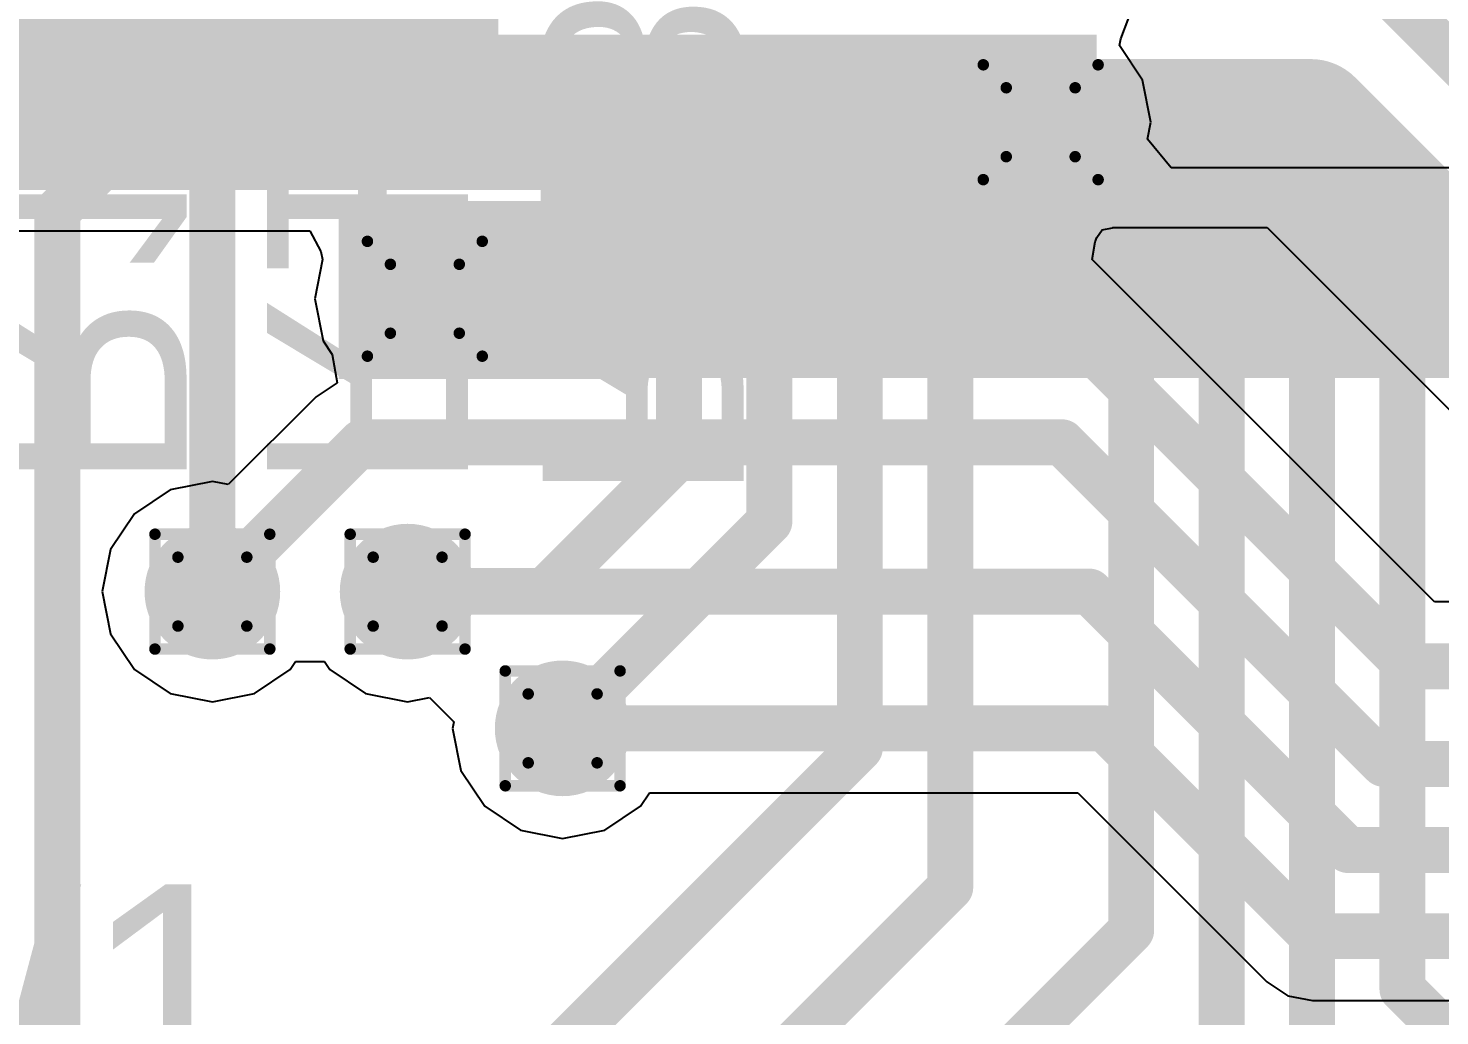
# Model space of a CAD drawing. Header units: inches. Extents: x -8 to 208, y -3 to 109.
# Drawn here: x 8.96 to 15.21, y 41.79 to 46.15 of the extents above; entities that cross this region are included whole.
import ezdxf

# ---------------------------------------------------------------- set-up
doc = ezdxf.new("R2010")
doc.units = ezdxf.units.IN
for name, color, linetype in [('BottomLayer', 5, 'Continuous'), ('BottomOverlay', 54, 'Continuous'), ('BottomPaste', 16, 'Continuous'), ('BottomSolder', 6, 'Continuous'), ('DrillDrawing', 1, 'Continuous'), ('TopLayer', 1, 'Continuous'), ('TopOverlay', 2, 'Continuous'), ('TopPaste', 8, 'Continuous'), ('TopSolder', 216, 'Continuous'), ('ViaHoleLayer', 16, 'Continuous')]:
    doc.layers.add(name, color=color, linetype=linetype)
doc.styles.add('Arial', font='', dxfattribs={"height": 0.2})
doc.styles.get('Arial').set_extended_font_data('Arial')

# ---------------------------------------------------------------- blocks, each defined once
blk = doc.blocks.new('56_QFN__7_7__20')
at = {"layer": 'TopLayer'}
for points in [[(-3.75000012, -2.0900009), (-3.09999888, -2.0900009), (-3.09999888, -2.31000046), (-3.75000012, -2.31000046)], [(-3.75000012, -2.4900001), (-3.09999888, -2.4900001), (-3.09999888, -2.70999966), (-3.75000012, -2.70999966)], [(-2.4900001, -3.09999888), (-2.4900001, -3.75000012), (-2.70999966, -3.75000012), (-2.70999966, -3.09999888)], [(-2.0900009, -3.09999888), (-2.0900009, -3.75000012), (-2.31000046, -3.75000012), (-2.31000046, -3.09999888)], [(-1.68999916, -3.09999888), (-1.68999916, -3.75000012), (-1.90999872, -3.75000012), (-1.90999872, -3.09999888)], [(-1.28999996, -3.09999888), (-1.28999996, -3.75000012), (-1.50999952, -3.75000012), (-1.50999952, -3.09999888)], [(-0.89000076, -3.09999888), (-0.89000076, -3.75000012), (-1.11000032, -3.75000012), (-1.11000032, -3.09999888)], [(-0.4899990199999999, -3.09999888), (-0.4899990200000001, -3.75000012), (-0.7099985799999999, -3.75000012), (-0.7099985799999999, -3.09999888)], [(-0.08999981999999994, -3.09999888), (-0.08999982000000005, -3.75000012), (-0.30999938, -3.75000012), (-0.3099993799999999, -3.09999888)], [(0.30999938, -3.09999888), (0.3099993799999999, -3.75000012), (0.08999981999999994, -3.75000012), (0.08999982000000005, -3.09999888)], [(0.7099985799999999, -3.09999888), (0.7099985799999999, -3.75000012), (0.4899990199999999, -3.75000012), (0.4899990200000001, -3.09999888)], [(1.11000032, -3.09999888), (1.11000032, -3.75000012), (0.89000076, -3.75000012), (0.89000076, -3.09999888)]]:
    blk.add_hatch(color=1, dxfattribs=at).paths.add_polyline_path(points)
at = {"layer": 'TopPaste'}
for points in [[(-3.75000012, -2.0900009), (-3.09999888, -2.0900009), (-3.09999888, -2.31000046), (-3.75000012, -2.31000046)], [(-3.75000012, -2.4900001), (-3.09999888, -2.4900001), (-3.09999888, -2.70999966), (-3.75000012, -2.70999966)], [(-2.4900001, -3.09999888), (-2.4900001, -3.75000012), (-2.70999966, -3.75000012), (-2.70999966, -3.09999888)], [(-2.0900009, -3.09999888), (-2.0900009, -3.75000012), (-2.31000046, -3.75000012), (-2.31000046, -3.09999888)], [(-1.68999916, -3.09999888), (-1.68999916, -3.75000012), (-1.90999872, -3.75000012), (-1.90999872, -3.09999888)], [(-1.28999996, -3.09999888), (-1.28999996, -3.75000012), (-1.50999952, -3.75000012), (-1.50999952, -3.09999888)], [(-0.89000076, -3.09999888), (-0.89000076, -3.75000012), (-1.11000032, -3.75000012), (-1.11000032, -3.09999888)], [(-0.4899990199999999, -3.09999888), (-0.4899990200000001, -3.75000012), (-0.7099985799999999, -3.75000012), (-0.7099985799999999, -3.09999888)], [(-0.08999981999999994, -3.09999888), (-0.08999982000000005, -3.75000012), (-0.30999938, -3.75000012), (-0.3099993799999999, -3.09999888)], [(0.30999938, -3.09999888), (0.3099993799999999, -3.75000012), (0.08999981999999994, -3.75000012), (0.08999982000000005, -3.09999888)], [(0.7099985799999999, -3.09999888), (0.7099985799999999, -3.75000012), (0.4899990199999999, -3.75000012), (0.4899990200000001, -3.09999888)], [(1.11000032, -3.09999888), (1.11000032, -3.75000012), (0.89000076, -3.75000012), (0.89000076, -3.09999888)]]:
    blk.add_hatch(color=8, dxfattribs=at).paths.add_polyline_path(points)
at = {"layer": 'TopSolder'}
for points in [[(-3.85160012, -1.9884009), (-2.99839888, -1.9884009), (-2.99839888, -2.41160046), (-3.85160012, -2.41160046)], [(-3.85160012, -2.3884001), (-2.99839888, -2.3884001), (-2.99839888, -2.81159966), (-3.85160012, -2.81159966)], [(-2.3884001, -2.99839888), (-2.3884001, -3.85160012), (-2.81159966, -3.85160012), (-2.81159966, -2.99839888)], [(-1.9884009, -2.99839888), (-1.9884009, -3.85160012), (-2.41160046, -3.85160012), (-2.41160046, -2.99839888)], [(-1.58839916, -2.99839888), (-1.58839916, -3.85160012), (-2.01159872, -3.85160012), (-2.01159872, -2.99839888)], [(-1.18839996, -2.99839888), (-1.18839996, -3.85160012), (-1.61159952, -3.85160012), (-1.61159952, -2.99839888)], [(-0.78840076, -2.99839888), (-0.78840076, -3.85160012), (-1.21160032, -3.85160012), (-1.21160032, -2.99839888)], [(-0.3883990199999999, -2.99839888), (-0.38839902, -3.85160012), (-0.81159858, -3.85160012), (-0.81159858, -2.99839888)], [(0.01160018000000007, -2.99839888), (0.01160017999999993, -3.85160012), (-0.41159938, -3.85160012), (-0.4115993799999998, -2.99839888)], [(0.41159938, -2.99839888), (0.4115993799999998, -3.85160012), (-0.01160018000000007, -3.85160012), (-0.01160017999999993, -2.99839888)], [(0.81159858, -2.99839888), (0.81159858, -3.85160012), (0.3883990199999999, -3.85160012), (0.38839902, -2.99839888)], [(1.21160032, -2.99839888), (1.21160032, -3.85160012), (0.78840076, -3.85160012), (0.78840076, -2.99839888)]]:
    blk.add_hatch(color=216, dxfattribs=at).paths.add_polyline_path(points)
at = {"layer": 'TopOverlay'}
for points in [[(-3.556, -3.556, 0.127, 0.127, 0), (-3.556, -2.9464, 0.127, 0.127, 0)], [(-3.556, -3.556, 0.127, 0.127, 0), (-2.921, -3.556, 0.127, 0.127, 0)]]:
    blk.add_lwpolyline(points, format="xyseb", dxfattribs=at)
for points in [[(-3.587749999999999, -2.9464, 0.0635, 0.0635, 1), (-3.52425, -2.9464, 0.0635, 0.0635, 1)], [(-3.587749999999999, -3.556, 0.0635, 0.0635, 1), (-3.52425, -3.556, 0.0635, 0.0635, 1)], [(-3.587749999999999, -3.556, 0.0635, 0.0635, 1), (-3.52425, -3.556, 0.0635, 0.0635, 1)], [(-2.95275, -3.556, 0.0635, 0.0635, 1), (-2.88925, -3.556, 0.0635, 0.0635, 1)]]:
    blk.add_lwpolyline(points, format="xyseb", close=True, dxfattribs=at)
blk = doc.blocks.new('C___0402_B_134')
at = {"layer": 'BottomLayer'}
for points in [[(-0.2413, 0.3175), (-0.2412999999999999, -0.3175), (-0.6985, -0.3175), (-0.6985, 0.3175)], [(0.6985, 0.3175), (0.6985, -0.3175), (0.2413, -0.3175), (0.2412999999999999, 0.3175)]]:
    blk.add_hatch(color=5, dxfattribs=at).paths.add_polyline_path(points)
at = {"layer": 'BottomPaste'}
for points in [[(-0.2413, 0.3175), (-0.2412999999999999, -0.3175), (-0.6985, -0.3175), (-0.6985, 0.3175)], [(0.6985, 0.3175), (0.6985, -0.3175), (0.2413, -0.3175), (0.2412999999999999, 0.3175)]]:
    blk.add_hatch(color=16, dxfattribs=at).paths.add_polyline_path(points)
at = {"layer": 'BottomSolder'}
for points in [[(-0.18130012, 0.37749988), (-0.18130012, -0.37749988), (-0.7584998799999999, -0.37749988), (-0.7584998799999999, 0.37749988)], [(0.7584998799999999, 0.37749988), (0.7584998799999999, -0.37749988), (0.18130012, -0.37749988), (0.18130012, 0.37749988)]]:
    blk.add_hatch(color=6, dxfattribs=at).paths.add_polyline_path(points)
at = {"layer": 'BottomOverlay'}
for points in [[(-0.2794, 0.4064, 0.127, 0.127, 0), (-0.7874, 0.4064, 0.127, 0.127, 0)], [(-0.7874, -0.4064, 0.127, 0.127, 0), (-0.7874, 0.4064, 0.127, 0.127, 0)], [(0.7874, 0.4064, 0.127, 0.127, 0), (0.2794, 0.4064, 0.127, 0.127, 0)], [(0.7874, -0.4064, 0.127, 0.127, 0), (0.7874, 0.4064, 0.127, 0.127, 0)], [(-0.2794, -0.4064, 0.127, 0.127, 0), (-0.7874, -0.4064, 0.127, 0.127, 0)], [(0.7874, -0.4064, 0.127, 0.127, 0), (0.2794, -0.4064, 0.127, 0.127, 0)]]:
    blk.add_lwpolyline(points, format="xyseb", dxfattribs=at)
for points in [[(-0.8191499999999999, 0.4064, 0.0635, 0.0635, 1), (-0.7556499999999999, 0.4064, 0.0635, 0.0635, 1)], [(-0.8191499999999999, 0.4064, 0.0635, 0.0635, 1), (-0.7556499999999999, 0.4064, 0.0635, 0.0635, 1)], [(-0.31115, 0.4064, 0.0635, 0.0635, 1), (-0.24765, 0.4064, 0.0635, 0.0635, 1)], [(0.24765, 0.4064, 0.0635, 0.0635, 1), (0.31115, 0.4064, 0.0635, 0.0635, 1)], [(0.7556499999999999, 0.4064, 0.0635, 0.0635, 1), (0.8191499999999999, 0.4064, 0.0635, 0.0635, 1)], [(0.7556499999999999, 0.4064, 0.0635, 0.0635, 1), (0.8191499999999999, 0.4064, 0.0635, 0.0635, 1)], [(-0.8191499999999999, -0.4064, 0.0635, 0.0635, 1), (-0.7556499999999999, -0.4064, 0.0635, 0.0635, 1)], [(-0.8191499999999999, -0.4064, 0.0635, 0.0635, 1), (-0.7556499999999999, -0.4064, 0.0635, 0.0635, 1)], [(-0.31115, -0.4064, 0.0635, 0.0635, 1), (-0.24765, -0.4064, 0.0635, 0.0635, 1)], [(0.24765, -0.4064, 0.0635, 0.0635, 1), (0.31115, -0.4064, 0.0635, 0.0635, 1)], [(0.7556499999999999, -0.4064, 0.0635, 0.0635, 1), (0.8191499999999999, -0.4064, 0.0635, 0.0635, 1)], [(0.7556499999999999, -0.4064, 0.0635, 0.0635, 1), (0.8191499999999999, -0.4064, 0.0635, 0.0635, 1)]]:
    blk.add_lwpolyline(points, format="xyseb", close=True, dxfattribs=at)

msp = doc.modelspace()

# ---------------------------------------------------------------- hatches: boundary and pattern name
at = {"layer": 'BottomLayer'}
for points in [[(8.1534, 45.466), (10.9982, 45.466), (10.9982, 47.0408), (8.1534, 47.0408)], [(8.509, 45.43959924), (13.6906, 45.43959924), (13.6906, 46.1264), (8.509, 46.1264)]]:
    msp.add_hatch(color=5, dxfattribs=at).paths.add_polyline_path(points)
h = msp.add_hatch(color=5, dxfattribs=at)
edge = h.paths.add_edge_path()
edge.add_arc((13.4427976, 45.73892554), 0.2999994, 0, 360)
h = msp.add_hatch(color=5, dxfattribs=at)
edge = h.paths.add_edge_path()
edge.add_arc((10.7188, 44.958), 0.2999994, 0, 360)
h = msp.add_hatch(color=5, dxfattribs=at)
edge = h.paths.add_edge_path()
edge.add_arc((9.779, 43.6626), 0.2999994, 0, 360)
h = msp.add_hatch(color=5, dxfattribs=at)
edge = h.paths.add_edge_path()
edge.add_arc((10.6426, 43.6626), 0.2999994, 0, 360)
h = msp.add_hatch(color=5, dxfattribs=at)
edge = h.paths.add_edge_path()
edge.add_arc((11.3284, 43.0578006), 0.2999994, 0, 360)
at = {"layer": 'TopLayer'}
h = msp.add_hatch(color=1, dxfattribs=at)
edge = h.paths.add_edge_path()
edge.add_arc((13.4427976, 45.73892554), 0.2999994, 0, 360)
msp.add_hatch(color=1, dxfattribs=at).paths.add_polyline_path([(10.3378, 44.6024), (11.5316, 44.6024), (11.5316, 45.38979999999999), (10.3378, 45.38979999999999)])
h = msp.add_hatch(color=1, dxfattribs=at)
edge = h.paths.add_edge_path()
edge.add_arc((10.7188, 44.958), 0.2999994, 0, 360)
h = msp.add_hatch(color=1, dxfattribs=at)
edge = h.paths.add_edge_path()
edge.add_arc((9.779, 43.6626), 0.2999994, 0, 360)
h = msp.add_hatch(color=1, dxfattribs=at)
edge = h.paths.add_edge_path()
edge.add_arc((10.6426, 43.6626), 0.2999994, 0, 360)
h = msp.add_hatch(color=1, dxfattribs=at)
edge = h.paths.add_edge_path()
edge.add_arc((11.3284, 43.0578006), 0.2999994, 0, 360)
at = {"layer": 'ViaHoleLayer'}
h = msp.add_hatch(color=16, dxfattribs=at)
edge = h.paths.add_edge_path()
edge.add_arc((13.4427976, 45.73892554), 0.1499997, 0, 360)
h = msp.add_hatch(color=16, dxfattribs=at)
edge = h.paths.add_edge_path()
edge.add_arc((10.7188, 44.958), 0.1499997, 0, 360)
h = msp.add_hatch(color=16, dxfattribs=at)
edge = h.paths.add_edge_path()
edge.add_arc((9.779, 43.6626), 0.1499997, 0, 360)
h = msp.add_hatch(color=16, dxfattribs=at)
edge = h.paths.add_edge_path()
edge.add_arc((10.6426, 43.6626), 0.1499997, 0, 360)
h = msp.add_hatch(color=16, dxfattribs=at)
edge = h.paths.add_edge_path()
edge.add_arc((11.3284, 43.0578006), 0.1499997, 0, 360)

# ---------------------------------------------------------------- linework, layer by layer
at = {"layer": 'BottomLayer'}
for p, q in [((13.71463348, 45.26309718), (13.75997248, 45.27211671999999)), ((13.75997248, 45.27211671999999), (13.76095038, 45.2727695)), ((13.76095038, 45.2727695), (14.44378874, 45.2727695)), ((14.44378874, 45.2727695), (15.37237972, 44.34417598)), ((8.60848672, 45.2583169), (10.2101142, 45.2583169)), ((10.2101142, 45.2583169), (10.25861804, 45.1675754)), ((13.6709023, 45.13131689999999), (13.68301048, 45.20936855999999)), ((13.68301048, 45.20936855999999), (13.6911207, 45.22917294)), ((13.6911207, 45.22917294), (13.71463348, 45.26309718)), ((10.25861804, 45.1675754), (10.26611612, 45.13131436)), ((10.26611612, 45.13131436), (10.2316407, 44.958)), ((15.18494296, 43.6172737), (13.6709023, 45.13131689999999)), ((10.2316407, 44.958), (10.2687247, 44.77157162)), ((10.2687247, 44.77157162), (10.30892274, 44.71140918)), ((10.30892274, 44.71140918), (10.33038066, 44.58618972)), ((10.33038066, 44.58618972), (10.23796276, 44.52443724)), ((10.23795768, 44.52442962), (9.849302119999999, 44.13577406)), ((10.23796276, 44.52443724), (10.23795768, 44.52442962)), ((9.779, 44.1497593), (9.59257162, 44.1126753)), ((9.849302119999999, 44.13577406), (9.779, 44.1497593)), ((9.59257162, 44.1126753), (9.4345252, 44.0070748)), ((9.4345252, 44.0070748), (9.3289247, 43.84902838)), ((9.3289247, 43.84902838), (9.2918407, 43.6626)), ((9.2918407, 43.6626), (9.3289247, 43.47617162)), ((26.6825603, 43.6172737), (15.18494296, 43.6172737)), ((9.3289247, 43.47617162), (9.4345252, 43.3181252)), ((10.1234748, 43.3181252), (10.1473, 43.35378172)), ((10.1473, 43.35378172), (10.2743, 43.35378172)), ((10.2743, 43.35378172), (10.2981252, 43.3181252)), ((9.4345252, 43.3181252), (9.59257162, 43.2125247)), ((9.96542838, 43.2125247), (10.1234748, 43.3181252)), ((10.2981252, 43.3181252), (10.45617162, 43.2125247)), ((9.59257162, 43.2125247), (9.779, 43.1754407)), ((9.779, 43.1754407), (9.96542838, 43.2125247)), ((10.45617162, 43.2125247), (10.6426, 43.1754407)), ((10.6426, 43.1754407), (10.73896506, 43.19461008)), ((10.73896506, 43.19461008), (10.84697094, 43.0866042)), ((10.84697094, 43.0866042), (10.8412407, 43.0578006)), ((10.8412407, 43.0578006), (10.8783247, 42.87137222)), ((10.8783247, 42.87137222), (10.9839252, 42.7133258)), ((11.6728748, 42.7133258), (11.71269692, 42.77292689999999)), ((11.71269692, 42.77292689999999), (13.6070975, 42.77292689999999)), ((13.6070975, 42.77292689999999), (14.44285656, 41.93717038)), ((10.9839252, 42.7133258), (11.14197162, 42.6077253)), ((11.51482838, 42.6077253), (11.6728748, 42.7133258)), ((11.14197162, 42.6077253), (11.3284, 42.5706413)), ((11.3284, 42.5706413), (11.51482838, 42.6077253)), ((14.44285656, 41.93717038), (14.44286164, 41.93716275999999)), ((14.44286164, 41.93716275999999), (14.53528208, 41.87541028)), ((14.53528208, 41.87541028), (14.64429888, 41.85372375999999)), ((14.64429888, 41.85372375999999), (14.64431158, 41.8537263)), ((14.64431158, 41.8537263), (33.48847505999999, 41.8537263))]:
    msp.add_line(p, q, dxfattribs=at)
for points in [[(13.8938, 47.3964, 0.2032, 0.2032, 0), (16.0576006, 45.2325994, 0.2032, 0.2032, 0)], [(10.2235, 46.26609999999999, 0.5588, 0.5588, 0), (10.7188, 45.7708, 0.5588, 0.5588, 0)], [(10.7188, 45.7708, 0.5588, 0.5588, 0), (11.03343996, 45.7708, 0.5588, 0.5588, 0)], [(12.8016, 45.7581, 0.5588, 0.5588, 0), (12.81289284, 45.74680716, 0.5588, 0.5588, 0)], [(12.81289284, 45.74680716, 0.5588, 0.5588, 0), (13.4427976, 45.74680716, 0.5588, 0.5588, 0)], [(13.4427976, 45.74680716, 0.5588, 0.5588, 0), (13.45067922, 45.73892554, 0.5588, 0.5588, 0)], [(13.4427976, 45.73892554, 0.5588, 0.5588, 0), (13.45067922, 45.73892554, 0.5588, 0.5588, 0)], [(13.45067922, 45.73892554, 0.5588, 0.5588, 0), (14.63687446, 45.73892554, 0.5588, 0.5588, 0)], [(14.63687446, 45.73892554, 0.5588, 0.5588, 0), (15.7020006, 44.67379939999999, 0.5588, 0.5588, 0)], [(10.7188, 44.958, 0.2032, 0.2032, 0), (13.44134472, 44.958, 0.2032, 0.2032, 0)], [(13.44134472, 44.958, 0.2032, 0.2032, 0), (15.06694472, 43.3324, 0.2032, 0.2032, 0)], [(9.779, 43.6626, 0.2032, 0.2032, 0), (10.4394, 44.323, 0.2032, 0.2032, 0)], [(10.4394, 44.323, 0.2032, 0.2032, 0), (13.53752944, 44.323, 0.2032, 0.2032, 0)], [(13.53752944, 44.323, 0.2032, 0.2032, 0), (14.95992944, 42.9006, 0.2032, 0.2032, 0)], [(10.6426, 43.6626, 0.2032, 0.2032, 0), (13.65911416, 43.6626, 0.2032, 0.2032, 0)], [(13.65911416, 43.6626, 0.2032, 0.2032, 0), (14.09091416, 43.2308, 0.2032, 0.2032, 0)], [(15.06694472, 43.3324, 0.2032, 0.2032, 0), (34.5948, 43.3324, 0.2032, 0.2032, 0)], [(14.09091416, 43.2308, 0.2032, 0.2032, 0), (14.75131416, 42.5704, 0.2032, 0.2032, 0)], [(11.3284, 43.0578006, 0.2032, 0.2032, 0), (13.72509828, 43.0578006, 0.2032, 0.2032, 0)], [(13.72509828, 43.0578006, 0.2032, 0.2032, 0), (14.64429888, 42.1386, 0.2032, 0.2032, 0)], [(14.95992944, 42.9006, 0.2032, 0.2032, 0), (34.3408, 42.9006, 0.2032, 0.2032, 0)], [(14.75131416, 42.5704, 0.2032, 0.2032, 0), (14.80211416, 42.5196, 0.2032, 0.2032, 0)], [(14.80211416, 42.5196, 0.2032, 0.2032, 0), (15.0368, 42.5196, 0.2032, 0.2032, 0)], [(15.0368, 42.5196, 0.2032, 0.2032, 0), (33.95979999999999, 42.5196, 0.2032, 0.2032, 0)], [(14.64429888, 42.1386, 0.2032, 0.2032, 0), (33.60647584, 42.1386, 0.2032, 0.2032, 0)]]:
    msp.add_lwpolyline(points, format="xyseb", dxfattribs=at)
for points in [[(10.0838, 46.26609999999999, 0.2794, 0.2794, 1), (10.3632, 46.26609999999999, 0.2794, 0.2794, 1)], [(10.5791, 45.7708, 0.2794, 0.2794, 1), (10.8585, 45.7708, 0.2794, 0.2794, 1)], [(10.5791, 45.7708, 0.2794, 0.2794, 1), (10.8585, 45.7708, 0.2794, 0.2794, 1)], [(10.89373996, 45.7708, 0.2794, 0.2794, 1), (11.17313996, 45.7708, 0.2794, 0.2794, 1)], [(12.6619, 45.7581, 0.2794, 0.2794, 1), (12.9413, 45.7581, 0.2794, 0.2794, 1)], [(12.67319284, 45.74680716, 0.2794, 0.2794, 1), (12.95259284, 45.74680716, 0.2794, 0.2794, 1)], [(12.67319284, 45.74680716, 0.2794, 0.2794, 1), (12.95259284, 45.74680716, 0.2794, 0.2794, 1)], [(13.3030976, 45.74680716, 0.2794, 0.2794, 1), (13.5824976, 45.74680716, 0.2794, 0.2794, 1)], [(13.3030976, 45.74680716, 0.2794, 0.2794, 1), (13.5824976, 45.74680716, 0.2794, 0.2794, 1)], [(13.3030976, 45.73892554, 0.2794, 0.2794, 1), (13.5824976, 45.73892554, 0.2794, 0.2794, 1)], [(13.31097922, 45.73892554, 0.2794, 0.2794, 1), (13.59037922, 45.73892554, 0.2794, 0.2794, 1)], [(13.31097922, 45.73892554, 0.2794, 0.2794, 1), (13.59037922, 45.73892554, 0.2794, 0.2794, 1)], [(13.31097922, 45.73892554, 0.2794, 0.2794, 1), (13.59037922, 45.73892554, 0.2794, 0.2794, 1)], [(14.49717446, 45.73892554, 0.2794, 0.2794, 1), (14.77657446, 45.73892554, 0.2794, 0.2794, 1)], [(14.49717446, 45.73892554, 0.2794, 0.2794, 1), (14.77657446, 45.73892554, 0.2794, 0.2794, 1)], [(10.668, 44.958, 0.1016, 0.1016, 1), (10.7696, 44.958, 0.1016, 0.1016, 1)], [(13.39054472, 44.958, 0.1016, 0.1016, 1), (13.49214472, 44.958, 0.1016, 0.1016, 1)], [(13.39054472, 44.958, 0.1016, 0.1016, 1), (13.49214472, 44.958, 0.1016, 0.1016, 1)], [(10.3886, 44.323, 0.1016, 0.1016, 1), (10.4902, 44.323, 0.1016, 0.1016, 1)], [(10.3886, 44.323, 0.1016, 0.1016, 1), (10.4902, 44.323, 0.1016, 0.1016, 1)], [(13.48672944, 44.323, 0.1016, 0.1016, 1), (13.58832944, 44.323, 0.1016, 0.1016, 1)], [(13.48672944, 44.323, 0.1016, 0.1016, 1), (13.58832944, 44.323, 0.1016, 0.1016, 1)], [(9.7282, 43.6626, 0.1016, 0.1016, 1), (9.8298, 43.6626, 0.1016, 0.1016, 1)], [(10.5918, 43.6626, 0.1016, 0.1016, 1), (10.6934, 43.6626, 0.1016, 0.1016, 1)], [(13.60831416, 43.6626, 0.1016, 0.1016, 1), (13.70991416, 43.6626, 0.1016, 0.1016, 1)], [(13.60831416, 43.6626, 0.1016, 0.1016, 1), (13.70991416, 43.6626, 0.1016, 0.1016, 1)], [(15.01614472, 43.3324, 0.1016, 0.1016, 1), (15.11774472, 43.3324, 0.1016, 0.1016, 1)], [(15.01614472, 43.3324, 0.1016, 0.1016, 1), (15.11774472, 43.3324, 0.1016, 0.1016, 1)], [(14.04011416, 43.2308, 0.1016, 0.1016, 1), (14.14171416, 43.2308, 0.1016, 0.1016, 1)], [(14.04011416, 43.2308, 0.1016, 0.1016, 1), (14.14171416, 43.2308, 0.1016, 0.1016, 1)], [(11.2776, 43.0578006, 0.1016, 0.1016, 1), (11.3792, 43.0578006, 0.1016, 0.1016, 1)], [(13.67429828, 43.0578006, 0.1016, 0.1016, 1), (13.77589828, 43.0578006, 0.1016, 0.1016, 1)], [(13.67429828, 43.0578006, 0.1016, 0.1016, 1), (13.77589828, 43.0578006, 0.1016, 0.1016, 1)], [(14.90912944, 42.9006, 0.1016, 0.1016, 1), (15.01072944, 42.9006, 0.1016, 0.1016, 1)], [(14.90912944, 42.9006, 0.1016, 0.1016, 1), (15.01072944, 42.9006, 0.1016, 0.1016, 1)], [(14.70051416, 42.5704, 0.1016, 0.1016, 1), (14.80211416, 42.5704, 0.1016, 0.1016, 1)], [(14.70051416, 42.5704, 0.1016, 0.1016, 1), (14.80211416, 42.5704, 0.1016, 0.1016, 1)], [(14.75131416, 42.5196, 0.1016, 0.1016, 1), (14.85291416, 42.5196, 0.1016, 0.1016, 1)], [(14.75131416, 42.5196, 0.1016, 0.1016, 1), (14.85291416, 42.5196, 0.1016, 0.1016, 1)], [(14.986, 42.5196, 0.1016, 0.1016, 1), (15.0876, 42.5196, 0.1016, 0.1016, 1)], [(14.986, 42.5196, 0.1016, 0.1016, 1), (15.0876, 42.5196, 0.1016, 0.1016, 1)], [(14.59349888, 42.1386, 0.1016, 0.1016, 1), (14.69509888, 42.1386, 0.1016, 0.1016, 1)], [(14.59349888, 42.1386, 0.1016, 0.1016, 1), (14.69509888, 42.1386, 0.1016, 0.1016, 1)]]:
    msp.add_lwpolyline(points, format="xyseb", close=True, dxfattribs=at)
at = {"layer": 'BottomOverlay'}
msp.add_lwpolyline([(10.24255, 46.15179999999999, 0.2032, 0.2032, 0), (10.24255, 46.43560182, 0.2032, 0.2032, 0)], format="xyseb", dxfattribs=at)
msp.add_lwpolyline([(10.19175, 46.15179999999999, 0.1016, 0.1016, 1), (10.29335, 46.15179999999999, 0.1016, 0.1016, 1)], format="xyseb", close=True, dxfattribs=at)
at = {"layer": 'DrillDrawing'}
for points in [[(13.1887976, 45.99292554, 0.0508, 0.0508, 0), (13.6967976, 45.99292554, 0.0508, 0.0508, 0)], [(13.1887976, 45.48492554, 0.0508, 0.0508, 0), (13.1887976, 45.99292554, 0.0508, 0.0508, 0)], [(13.6967976, 45.48492554, 0.0508, 0.0508, 0), (13.6967976, 45.99292554, 0.0508, 0.0508, 0)], [(13.2903976, 45.89132554, 0.0508, 0.0508, 0), (13.5951976, 45.89132554, 0.0508, 0.0508, 0)], [(13.2903976, 45.58652554, 0.0508, 0.0508, 0), (13.2903976, 45.89132554, 0.0508, 0.0508, 0)], [(13.5951976, 45.58652554, 0.0508, 0.0508, 0), (13.5951976, 45.89132554, 0.0508, 0.0508, 0)], [(13.2903976, 45.58652554, 0.0508, 0.0508, 0), (13.5951976, 45.58652554, 0.0508, 0.0508, 0)], [(13.1887976, 45.48492554, 0.0508, 0.0508, 0), (13.6967976, 45.48492554, 0.0508, 0.0508, 0)], [(10.4648, 45.212, 0.0508, 0.0508, 0), (10.9728, 45.212, 0.0508, 0.0508, 0)], [(10.4648, 44.704, 0.0508, 0.0508, 0), (10.4648, 45.212, 0.0508, 0.0508, 0)], [(10.9728, 44.704, 0.0508, 0.0508, 0), (10.9728, 45.212, 0.0508, 0.0508, 0)], [(10.5664, 45.1104, 0.0508, 0.0508, 0), (10.8712, 45.1104, 0.0508, 0.0508, 0)], [(10.5664, 44.8056, 0.0508, 0.0508, 0), (10.5664, 45.1104, 0.0508, 0.0508, 0)], [(10.8712, 44.8056, 0.0508, 0.0508, 0), (10.8712, 45.1104, 0.0508, 0.0508, 0)], [(10.5664, 44.8056, 0.0508, 0.0508, 0), (10.8712, 44.8056, 0.0508, 0.0508, 0)], [(10.4648, 44.704, 0.0508, 0.0508, 0), (10.9728, 44.704, 0.0508, 0.0508, 0)], [(9.524999999999999, 43.9166, 0.0508, 0.0508, 0), (10.033, 43.9166, 0.0508, 0.0508, 0)], [(9.524999999999999, 43.4086, 0.0508, 0.0508, 0), (9.524999999999999, 43.9166, 0.0508, 0.0508, 0)], [(10.033, 43.4086, 0.0508, 0.0508, 0), (10.033, 43.9166, 0.0508, 0.0508, 0)], [(10.3886, 43.9166, 0.0508, 0.0508, 0), (10.8966, 43.9166, 0.0508, 0.0508, 0)], [(10.3886, 43.4086, 0.0508, 0.0508, 0), (10.3886, 43.9166, 0.0508, 0.0508, 0)], [(10.8966, 43.4086, 0.0508, 0.0508, 0), (10.8966, 43.9166, 0.0508, 0.0508, 0)], [(9.6266, 43.815, 0.0508, 0.0508, 0), (9.9314, 43.815, 0.0508, 0.0508, 0)], [(9.6266, 43.5102, 0.0508, 0.0508, 0), (9.6266, 43.815, 0.0508, 0.0508, 0)], [(9.9314, 43.5102, 0.0508, 0.0508, 0), (9.9314, 43.815, 0.0508, 0.0508, 0)], [(10.4902, 43.815, 0.0508, 0.0508, 0), (10.795, 43.815, 0.0508, 0.0508, 0)], [(10.4902, 43.5102, 0.0508, 0.0508, 0), (10.4902, 43.815, 0.0508, 0.0508, 0)], [(10.795, 43.5102, 0.0508, 0.0508, 0), (10.795, 43.815, 0.0508, 0.0508, 0)], [(9.6266, 43.5102, 0.0508, 0.0508, 0), (9.9314, 43.5102, 0.0508, 0.0508, 0)], [(10.4902, 43.5102, 0.0508, 0.0508, 0), (10.795, 43.5102, 0.0508, 0.0508, 0)], [(9.524999999999999, 43.4086, 0.0508, 0.0508, 0), (10.033, 43.4086, 0.0508, 0.0508, 0)], [(10.3886, 43.4086, 0.0508, 0.0508, 0), (10.8966, 43.4086, 0.0508, 0.0508, 0)], [(11.0744, 43.3118006, 0.0508, 0.0508, 0), (11.5824, 43.3118006, 0.0508, 0.0508, 0)], [(11.0744, 42.8038006, 0.0508, 0.0508, 0), (11.0744, 43.3118006, 0.0508, 0.0508, 0)], [(11.5824, 42.8038006, 0.0508, 0.0508, 0), (11.5824, 43.3118006, 0.0508, 0.0508, 0)], [(11.176, 43.2102006, 0.0508, 0.0508, 0), (11.4808, 43.2102006, 0.0508, 0.0508, 0)], [(11.176, 42.9054006, 0.0508, 0.0508, 0), (11.176, 43.2102006, 0.0508, 0.0508, 0)], [(11.4808, 42.9054006, 0.0508, 0.0508, 0), (11.4808, 43.2102006, 0.0508, 0.0508, 0)], [(11.176, 42.9054006, 0.0508, 0.0508, 0), (11.4808, 42.9054006, 0.0508, 0.0508, 0)], [(11.0744, 42.8038006, 0.0508, 0.0508, 0), (11.5824, 42.8038006, 0.0508, 0.0508, 0)]]:
    msp.add_lwpolyline(points, format="xyseb", dxfattribs=at)
for points in [[(13.1760976, 45.99292554, 0.0254, 0.0254, 1), (13.2014976, 45.99292554, 0.0254, 0.0254, 1)], [(13.1760976, 45.99292554, 0.0254, 0.0254, 1), (13.2014976, 45.99292554, 0.0254, 0.0254, 1)], [(13.6840976, 45.99292554, 0.0254, 0.0254, 1), (13.7094976, 45.99292554, 0.0254, 0.0254, 1)], [(13.6840976, 45.99292554, 0.0254, 0.0254, 1), (13.7094976, 45.99292554, 0.0254, 0.0254, 1)], [(13.2776976, 45.89132554, 0.0254, 0.0254, 1), (13.3030976, 45.89132554, 0.0254, 0.0254, 1)], [(13.2776976, 45.89132554, 0.0254, 0.0254, 1), (13.3030976, 45.89132554, 0.0254, 0.0254, 1)], [(13.5824976, 45.89132554, 0.0254, 0.0254, 1), (13.6078976, 45.89132554, 0.0254, 0.0254, 1)], [(13.5824976, 45.89132554, 0.0254, 0.0254, 1), (13.6078976, 45.89132554, 0.0254, 0.0254, 1)], [(13.2776976, 45.58652554, 0.0254, 0.0254, 1), (13.3030976, 45.58652554, 0.0254, 0.0254, 1)], [(13.2776976, 45.58652554, 0.0254, 0.0254, 1), (13.3030976, 45.58652554, 0.0254, 0.0254, 1)], [(13.5824976, 45.58652554, 0.0254, 0.0254, 1), (13.6078976, 45.58652554, 0.0254, 0.0254, 1)], [(13.5824976, 45.58652554, 0.0254, 0.0254, 1), (13.6078976, 45.58652554, 0.0254, 0.0254, 1)], [(13.1760976, 45.48492554, 0.0254, 0.0254, 1), (13.2014976, 45.48492554, 0.0254, 0.0254, 1)], [(13.1760976, 45.48492554, 0.0254, 0.0254, 1), (13.2014976, 45.48492554, 0.0254, 0.0254, 1)], [(13.6840976, 45.48492554, 0.0254, 0.0254, 1), (13.7094976, 45.48492554, 0.0254, 0.0254, 1)], [(13.6840976, 45.48492554, 0.0254, 0.0254, 1), (13.7094976, 45.48492554, 0.0254, 0.0254, 1)], [(10.4521, 45.212, 0.0254, 0.0254, 1), (10.4775, 45.212, 0.0254, 0.0254, 1)], [(10.4521, 45.212, 0.0254, 0.0254, 1), (10.4775, 45.212, 0.0254, 0.0254, 1)], [(10.9601, 45.212, 0.0254, 0.0254, 1), (10.9855, 45.212, 0.0254, 0.0254, 1)], [(10.9601, 45.212, 0.0254, 0.0254, 1), (10.9855, 45.212, 0.0254, 0.0254, 1)], [(10.5537, 45.1104, 0.0254, 0.0254, 1), (10.5791, 45.1104, 0.0254, 0.0254, 1)], [(10.5537, 45.1104, 0.0254, 0.0254, 1), (10.5791, 45.1104, 0.0254, 0.0254, 1)], [(10.8585, 45.1104, 0.0254, 0.0254, 1), (10.8839, 45.1104, 0.0254, 0.0254, 1)], [(10.8585, 45.1104, 0.0254, 0.0254, 1), (10.8839, 45.1104, 0.0254, 0.0254, 1)], [(10.5537, 44.8056, 0.0254, 0.0254, 1), (10.5791, 44.8056, 0.0254, 0.0254, 1)], [(10.5537, 44.8056, 0.0254, 0.0254, 1), (10.5791, 44.8056, 0.0254, 0.0254, 1)], [(10.8585, 44.8056, 0.0254, 0.0254, 1), (10.8839, 44.8056, 0.0254, 0.0254, 1)], [(10.8585, 44.8056, 0.0254, 0.0254, 1), (10.8839, 44.8056, 0.0254, 0.0254, 1)], [(10.4521, 44.704, 0.0254, 0.0254, 1), (10.4775, 44.704, 0.0254, 0.0254, 1)], [(10.4521, 44.704, 0.0254, 0.0254, 1), (10.4775, 44.704, 0.0254, 0.0254, 1)], [(10.9601, 44.704, 0.0254, 0.0254, 1), (10.9855, 44.704, 0.0254, 0.0254, 1)], [(10.9601, 44.704, 0.0254, 0.0254, 1), (10.9855, 44.704, 0.0254, 0.0254, 1)], [(9.5123, 43.9166, 0.0254, 0.0254, 1), (9.5377, 43.9166, 0.0254, 0.0254, 1)], [(9.5123, 43.9166, 0.0254, 0.0254, 1), (9.5377, 43.9166, 0.0254, 0.0254, 1)], [(10.0203, 43.9166, 0.0254, 0.0254, 1), (10.0457, 43.9166, 0.0254, 0.0254, 1)], [(10.0203, 43.9166, 0.0254, 0.0254, 1), (10.0457, 43.9166, 0.0254, 0.0254, 1)], [(10.3759, 43.9166, 0.0254, 0.0254, 1), (10.4013, 43.9166, 0.0254, 0.0254, 1)], [(10.3759, 43.9166, 0.0254, 0.0254, 1), (10.4013, 43.9166, 0.0254, 0.0254, 1)], [(10.8839, 43.9166, 0.0254, 0.0254, 1), (10.9093, 43.9166, 0.0254, 0.0254, 1)], [(10.8839, 43.9166, 0.0254, 0.0254, 1), (10.9093, 43.9166, 0.0254, 0.0254, 1)], [(9.6139, 43.815, 0.0254, 0.0254, 1), (9.6393, 43.815, 0.0254, 0.0254, 1)], [(9.6139, 43.815, 0.0254, 0.0254, 1), (9.6393, 43.815, 0.0254, 0.0254, 1)], [(9.9187, 43.815, 0.0254, 0.0254, 1), (9.9441, 43.815, 0.0254, 0.0254, 1)], [(9.9187, 43.815, 0.0254, 0.0254, 1), (9.9441, 43.815, 0.0254, 0.0254, 1)], [(10.4775, 43.815, 0.0254, 0.0254, 1), (10.5029, 43.815, 0.0254, 0.0254, 1)], [(10.4775, 43.815, 0.0254, 0.0254, 1), (10.5029, 43.815, 0.0254, 0.0254, 1)], [(10.7823, 43.815, 0.0254, 0.0254, 1), (10.8077, 43.815, 0.0254, 0.0254, 1)], [(10.7823, 43.815, 0.0254, 0.0254, 1), (10.8077, 43.815, 0.0254, 0.0254, 1)], [(9.6139, 43.5102, 0.0254, 0.0254, 1), (9.6393, 43.5102, 0.0254, 0.0254, 1)], [(9.6139, 43.5102, 0.0254, 0.0254, 1), (9.6393, 43.5102, 0.0254, 0.0254, 1)], [(9.9187, 43.5102, 0.0254, 0.0254, 1), (9.9441, 43.5102, 0.0254, 0.0254, 1)], [(9.9187, 43.5102, 0.0254, 0.0254, 1), (9.9441, 43.5102, 0.0254, 0.0254, 1)], [(10.4775, 43.5102, 0.0254, 0.0254, 1), (10.5029, 43.5102, 0.0254, 0.0254, 1)], [(10.4775, 43.5102, 0.0254, 0.0254, 1), (10.5029, 43.5102, 0.0254, 0.0254, 1)], [(10.7823, 43.5102, 0.0254, 0.0254, 1), (10.8077, 43.5102, 0.0254, 0.0254, 1)], [(10.7823, 43.5102, 0.0254, 0.0254, 1), (10.8077, 43.5102, 0.0254, 0.0254, 1)], [(9.5123, 43.4086, 0.0254, 0.0254, 1), (9.5377, 43.4086, 0.0254, 0.0254, 1)], [(9.5123, 43.4086, 0.0254, 0.0254, 1), (9.5377, 43.4086, 0.0254, 0.0254, 1)], [(10.0203, 43.4086, 0.0254, 0.0254, 1), (10.0457, 43.4086, 0.0254, 0.0254, 1)], [(10.0203, 43.4086, 0.0254, 0.0254, 1), (10.0457, 43.4086, 0.0254, 0.0254, 1)], [(10.3759, 43.4086, 0.0254, 0.0254, 1), (10.4013, 43.4086, 0.0254, 0.0254, 1)], [(10.3759, 43.4086, 0.0254, 0.0254, 1), (10.4013, 43.4086, 0.0254, 0.0254, 1)], [(10.8839, 43.4086, 0.0254, 0.0254, 1), (10.9093, 43.4086, 0.0254, 0.0254, 1)], [(10.8839, 43.4086, 0.0254, 0.0254, 1), (10.9093, 43.4086, 0.0254, 0.0254, 1)], [(11.0617, 43.3118006, 0.0254, 0.0254, 1), (11.0871, 43.3118006, 0.0254, 0.0254, 1)], [(11.0617, 43.3118006, 0.0254, 0.0254, 1), (11.0871, 43.3118006, 0.0254, 0.0254, 1)], [(11.5697, 43.3118006, 0.0254, 0.0254, 1), (11.5951, 43.3118006, 0.0254, 0.0254, 1)], [(11.5697, 43.3118006, 0.0254, 0.0254, 1), (11.5951, 43.3118006, 0.0254, 0.0254, 1)], [(11.1633, 43.2102006, 0.0254, 0.0254, 1), (11.1887, 43.2102006, 0.0254, 0.0254, 1)], [(11.1633, 43.2102006, 0.0254, 0.0254, 1), (11.1887, 43.2102006, 0.0254, 0.0254, 1)], [(11.4681, 43.2102006, 0.0254, 0.0254, 1), (11.4935, 43.2102006, 0.0254, 0.0254, 1)], [(11.4681, 43.2102006, 0.0254, 0.0254, 1), (11.4935, 43.2102006, 0.0254, 0.0254, 1)], [(11.1633, 42.9054006, 0.0254, 0.0254, 1), (11.1887, 42.9054006, 0.0254, 0.0254, 1)], [(11.1633, 42.9054006, 0.0254, 0.0254, 1), (11.1887, 42.9054006, 0.0254, 0.0254, 1)], [(11.4681, 42.9054006, 0.0254, 0.0254, 1), (11.4935, 42.9054006, 0.0254, 0.0254, 1)], [(11.4681, 42.9054006, 0.0254, 0.0254, 1), (11.4935, 42.9054006, 0.0254, 0.0254, 1)], [(11.0617, 42.8038006, 0.0254, 0.0254, 1), (11.0871, 42.8038006, 0.0254, 0.0254, 1)], [(11.0617, 42.8038006, 0.0254, 0.0254, 1), (11.0871, 42.8038006, 0.0254, 0.0254, 1)], [(11.5697, 42.8038006, 0.0254, 0.0254, 1), (11.5951, 42.8038006, 0.0254, 0.0254, 1)], [(11.5697, 42.8038006, 0.0254, 0.0254, 1), (11.5951, 42.8038006, 0.0254, 0.0254, 1)]]:
    msp.add_lwpolyline(points, format="xyseb", close=True, dxfattribs=at)
at = {"layer": 'TopLayer'}
for p, q in [((13.79681264, 46.108493), (13.83357914, 46.20520096)), ((13.79074712, 46.07820096), (13.79681264, 46.108493)), ((13.8928729, 45.92535392), (13.79074712, 46.07820096)), ((13.9299569, 45.73892554), (13.8928729, 45.92535392)), ((13.91505218, 45.66400316), (13.9299569, 45.73892554)), ((14.01928108, 45.53700062), (13.91505218, 45.66400316)), ((16.85224468, 45.53700062), (14.01928108, 45.53700062))]:
    msp.add_line(p, q, dxfattribs=at)
for points in [[(8.331199999999999, 45.66004584, 0.2032, 0.2032, 0), (9.730353919999999, 47.05919976, 0.2032, 0.2032, 0)], [(8.712200000000001, 45.50223055999999, 0.2032, 0.2032, 0), (9.86916746, 46.65919802, 0.2032, 0.2032, 0)], [(9.0932, 45.34441528, 0.2032, 0.2032, 0), (10.00798354, 46.25919881999999, 0.2032, 0.2032, 0)], [(9.779, 45.4914, 0.2032, 0.2032, 0), (10.14679962, 45.85919962, 0.2032, 0.2032, 0)], [(10.14679962, 45.85919962, 0.2032, 0.2032, 0), (10.61779944, 45.85919962, 0.2032, 0.2032, 0)], [(13.4427976, 45.73892554, 0.2032, 0.2032, 0), (13.44280014, 45.738923, 0.2032, 0.2032, 0)], [(13.44280014, 45.0342, 0.2032, 0.2032, 0), (13.44280014, 45.738923, 0.2032, 0.2032, 0)], [(9.779, 43.6626, 0.2032, 0.2032, 0), (9.779, 45.4914, 0.2032, 0.2032, 0)], [(9.0932, 29.845, 0.2032, 0.2032, 0), (9.0932, 45.34441528, 0.2032, 0.2032, 0)], [(11.44279906, 44.91079918, 0.2032, 0.2032, 0), (11.44279906, 45.0342, 0.2032, 0.2032, 0)], [(11.84279826, 44.26126276, 0.2032, 0.2032, 0), (11.84279826, 45.0342, 0.2032, 0.2032, 0)], [(12.2428, 43.9722006, 0.2032, 0.2032, 0), (12.2428, 45.0342, 0.2032, 0.2032, 0)], [(12.6427992, 42.9703992, 0.2032, 0.2032, 0), (12.6427992, 45.0342, 0.2032, 0.2032, 0)], [(13.0427984, 42.3543984, 0.2032, 0.2032, 0), (13.0427984, 45.0342, 0.2032, 0.2032, 0)], [(13.843, 42.16399999999999, 0.2032, 0.2032, 0), (13.843, 45.0342, 0.2032, 0.2032, 0)], [(14.24279854, 41.40860146, 0.2032, 0.2032, 0), (14.24279854, 45.03211719999999, 0.2032, 0.2032, 0)], [(14.64279774, 41.66900225999999, 0.2032, 0.2032, 0), (14.64279774, 45.0342, 0.2032, 0.2032, 0)], [(15.04279948, 41.90399798, 0.2032, 0.2032, 0), (15.04279948, 45.0342, 0.2032, 0.2032, 0)], [(10.7188, 44.958, 0.2032, 0.2032, 0), (10.7744006, 44.9023994, 0.2032, 0.2032, 0)], [(10.7744006, 44.9023994, 0.2032, 0.2032, 0), (11.43439928, 44.9023994, 0.2032, 0.2032, 0)], [(11.43439928, 44.9023994, 0.2032, 0.2032, 0), (11.44279906, 44.91079918, 0.2032, 0.2032, 0)], [(11.2473994, 43.6658639, 0.2032, 0.2032, 0), (11.84279826, 44.26126276, 0.2032, 0.2032, 0)], [(11.3284, 43.0578006, 0.2032, 0.2032, 0), (12.2428, 43.9722006, 0.2032, 0.2032, 0)], [(10.6426, 43.6626, 0.2032, 0.2032, 0), (10.6458639, 43.6658639, 0.2032, 0.2032, 0)], [(10.6458639, 43.6658639, 0.2032, 0.2032, 0), (11.2473994, 43.6658639, 0.2032, 0.2032, 0)], [(10.4394, 40.767, 0.2032, 0.2032, 0), (12.6427992, 42.9703992, 0.2032, 0.2032, 0)], [(10.3378, 39.64939999999999, 0.2032, 0.2032, 0), (13.0427984, 42.3543984, 0.2032, 0.2032, 0)], [(9.4742, 37.79519999999999, 0.2032, 0.2032, 0), (13.843, 42.16399999999999, 0.2032, 0.2032, 0)], [(15.04279948, 41.90399798, 0.2032, 0.2032, 0), (20.29210064, 36.65469682, 0.2032, 0.2032, 0)]]:
    msp.add_lwpolyline(points, format="xyseb", dxfattribs=at)
for points in [[(10.09599962, 45.85919962, 0.1016, 0.1016, 1), (10.19759962, 45.85919962, 0.1016, 0.1016, 1)], [(10.09599962, 45.85919962, 0.1016, 0.1016, 1), (10.19759962, 45.85919962, 0.1016, 0.1016, 1)], [(10.56699944, 45.85919962, 0.1016, 0.1016, 1), (10.66859944, 45.85919962, 0.1016, 0.1016, 1)], [(13.3919976, 45.73892554, 0.1016, 0.1016, 1), (13.4935976, 45.73892554, 0.1016, 0.1016, 1)], [(13.39200014, 45.738923, 0.1016, 0.1016, 1), (13.49360014, 45.738923, 0.1016, 0.1016, 1)], [(13.39200014, 45.738923, 0.1016, 0.1016, 1), (13.49360014, 45.738923, 0.1016, 0.1016, 1)], [(9.7282, 45.4914, 0.1016, 0.1016, 1), (9.8298, 45.4914, 0.1016, 0.1016, 1)], [(9.7282, 45.4914, 0.1016, 0.1016, 1), (9.8298, 45.4914, 0.1016, 0.1016, 1)], [(9.042399999999999, 45.34441528, 0.1016, 0.1016, 1), (9.143999999999998, 45.34441528, 0.1016, 0.1016, 1)], [(9.042399999999999, 45.34441528, 0.1016, 0.1016, 1), (9.143999999999998, 45.34441528, 0.1016, 0.1016, 1)], [(11.39199906, 45.0342, 0.1016, 0.1016, 1), (11.49359906, 45.0342, 0.1016, 0.1016, 1)], [(11.79199826, 45.0342, 0.1016, 0.1016, 1), (11.89359826, 45.0342, 0.1016, 0.1016, 1)], [(12.192, 45.0342, 0.1016, 0.1016, 1), (12.2936, 45.0342, 0.1016, 0.1016, 1)], [(12.5919992, 45.0342, 0.1016, 0.1016, 1), (12.6935992, 45.0342, 0.1016, 0.1016, 1)], [(12.9919984, 45.0342, 0.1016, 0.1016, 1), (13.0935984, 45.0342, 0.1016, 0.1016, 1)], [(13.39200014, 45.0342, 0.1016, 0.1016, 1), (13.49360014, 45.0342, 0.1016, 0.1016, 1)], [(13.7922, 45.0342, 0.1016, 0.1016, 1), (13.8938, 45.0342, 0.1016, 0.1016, 1)], [(14.19199854, 45.03211719999999, 0.1016, 0.1016, 1), (14.29359854, 45.03211719999999, 0.1016, 0.1016, 1)], [(14.59199774, 45.0342, 0.1016, 0.1016, 1), (14.69359774, 45.0342, 0.1016, 0.1016, 1)], [(14.99199948, 45.0342, 0.1016, 0.1016, 1), (15.09359948, 45.0342, 0.1016, 0.1016, 1)], [(10.668, 44.958, 0.1016, 0.1016, 1), (10.7696, 44.958, 0.1016, 0.1016, 1)], [(10.7236006, 44.9023994, 0.1016, 0.1016, 1), (10.8252006, 44.9023994, 0.1016, 0.1016, 1)], [(10.7236006, 44.9023994, 0.1016, 0.1016, 1), (10.8252006, 44.9023994, 0.1016, 0.1016, 1)], [(11.38359928, 44.9023994, 0.1016, 0.1016, 1), (11.48519928, 44.9023994, 0.1016, 0.1016, 1)], [(11.38359928, 44.9023994, 0.1016, 0.1016, 1), (11.48519928, 44.9023994, 0.1016, 0.1016, 1)], [(11.39199906, 44.91079918, 0.1016, 0.1016, 1), (11.49359906, 44.91079918, 0.1016, 0.1016, 1)], [(11.39199906, 44.91079918, 0.1016, 0.1016, 1), (11.49359906, 44.91079918, 0.1016, 0.1016, 1)], [(11.79199826, 44.26126276, 0.1016, 0.1016, 1), (11.89359826, 44.26126276, 0.1016, 0.1016, 1)], [(11.79199826, 44.26126276, 0.1016, 0.1016, 1), (11.89359826, 44.26126276, 0.1016, 0.1016, 1)], [(12.192, 43.9722006, 0.1016, 0.1016, 1), (12.2936, 43.9722006, 0.1016, 0.1016, 1)], [(12.192, 43.9722006, 0.1016, 0.1016, 1), (12.2936, 43.9722006, 0.1016, 0.1016, 1)], [(10.5950639, 43.6658639, 0.1016, 0.1016, 1), (10.6966639, 43.6658639, 0.1016, 0.1016, 1)], [(10.5950639, 43.6658639, 0.1016, 0.1016, 1), (10.6966639, 43.6658639, 0.1016, 0.1016, 1)], [(11.1965994, 43.6658639, 0.1016, 0.1016, 1), (11.2981994, 43.6658639, 0.1016, 0.1016, 1)], [(11.1965994, 43.6658639, 0.1016, 0.1016, 1), (11.2981994, 43.6658639, 0.1016, 0.1016, 1)], [(9.7282, 43.6626, 0.1016, 0.1016, 1), (9.8298, 43.6626, 0.1016, 0.1016, 1)], [(10.5918, 43.6626, 0.1016, 0.1016, 1), (10.6934, 43.6626, 0.1016, 0.1016, 1)], [(11.2776, 43.0578006, 0.1016, 0.1016, 1), (11.3792, 43.0578006, 0.1016, 0.1016, 1)], [(12.5919992, 42.9703992, 0.1016, 0.1016, 1), (12.6935992, 42.9703992, 0.1016, 0.1016, 1)], [(12.5919992, 42.9703992, 0.1016, 0.1016, 1), (12.6935992, 42.9703992, 0.1016, 0.1016, 1)], [(12.9919984, 42.3543984, 0.1016, 0.1016, 1), (13.0935984, 42.3543984, 0.1016, 0.1016, 1)], [(12.9919984, 42.3543984, 0.1016, 0.1016, 1), (13.0935984, 42.3543984, 0.1016, 0.1016, 1)], [(13.7922, 42.16399999999999, 0.1016, 0.1016, 1), (13.8938, 42.16399999999999, 0.1016, 0.1016, 1)], [(13.7922, 42.16399999999999, 0.1016, 0.1016, 1), (13.8938, 42.16399999999999, 0.1016, 0.1016, 1)], [(14.99199948, 41.90399798, 0.1016, 0.1016, 1), (15.09359948, 41.90399798, 0.1016, 0.1016, 1)], [(14.99199948, 41.90399798, 0.1016, 0.1016, 1), (15.09359948, 41.90399798, 0.1016, 0.1016, 1)]]:
    msp.add_lwpolyline(points, format="xyseb", close=True, dxfattribs=at)

# ---------------------------------------------------------------- block references
msp.add_blockref('56_QFN__7_7__20', (14.04279894, 48.4591995))
at = {"rotation": 270}
msp.add_blockref('C___0402_B_134', (12.8016, 46.228), dxfattribs=at)

# ---------------------------------------------------------------- texts
at = {"layer": 'BottomOverlay', "style": 'Arial', "text_generation_flag": 2}
for s, p in [('R12', (8.77584478, 44.10111068)), ('R11', (10.02044224, 44.10110814)), ('R13', (11.23964478, 44.05031068))]:
    msp.add_text(s, height=0.889, rotation=270, dxfattribs=at).set_placement(p)
at = {"layer": 'TopOverlay', "style": 'Arial'}
msp.add_text('C18', height=1.016, rotation=90, dxfattribs=at).set_placement((9.2962349, 45.72041148))
msp.add_text('SW1', height=1.016, dxfattribs=at).set_placement((6.91764936, 41.3513651))

doc.saveas('drawing.dxf')
